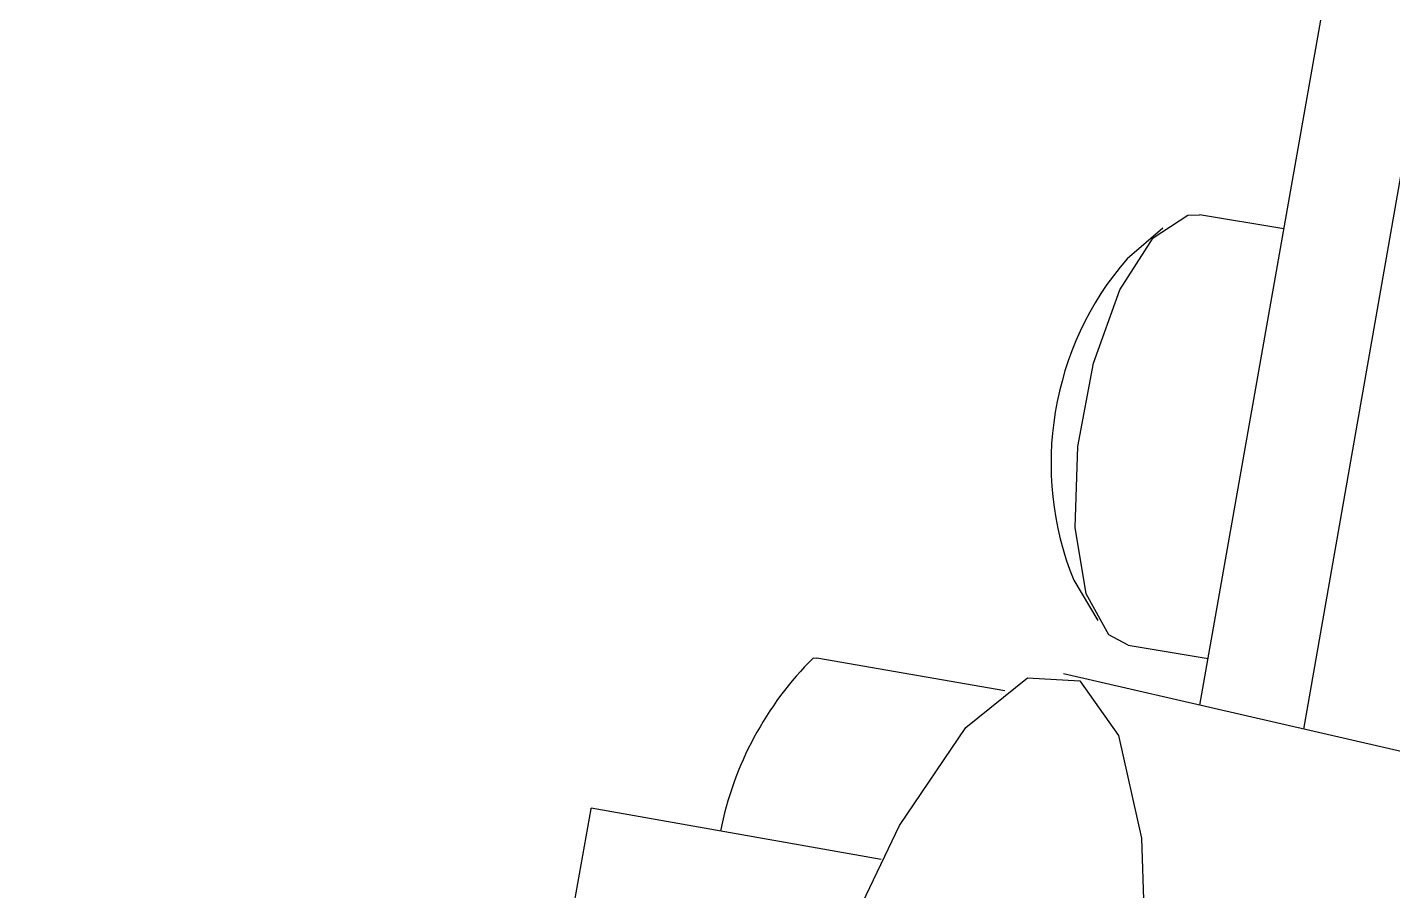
# Model space of a CAD drawing. Header units: millimetres. Extents: x 15 to 2378, y 5 to 1787.
# Drawn here: x 390.117 to 391.995, y 414.385 to 415.573 of the extents above; entities that cross this region are included whole.
import ezdxf

# ---------------------------------------------------------------- set-up
doc = ezdxf.new("R2010")
doc.units = ezdxf.units.MM

msp = doc.modelspace()

# ---------------------------------------------------------------- linework, layer by layer
at = {"color": 7, "linetype": 'Continuous', "lineweight": 25}
for p, q in [((391.7294, 414.6399), (391.9663, 415.9837)), ((392.109, 415.9616), (391.872, 414.6071)), ((391.845, 415.2953), (391.7288, 415.3146)), ((391.6783, 415.2961), (391.6292, 415.2543)), ((391.5559, 414.8119), (391.5889, 414.7564)), ((391.6307, 414.7227), (391.7408, 414.7044)), ((391.1976, 414.7051), (391.2024, 414.7049)), ((391.4609, 414.6598), (391.2024, 414.7049)), ((392.1451, 414.5442), (391.5419, 414.6831)), ((390.827, 414.1294), (390.8919, 414.4975)), ((390.8919, 414.4975), (390.8921, 414.4982)), ((391.291, 414.4279), (390.8921, 414.4982))]:
    msp.add_line(p, q, dxfattribs=at)
at = {"color": 7, "linetype": 'Continuous', "lineweight": 25, "flags": 128}
for points in [[(391.6307, 414.7227), (391.6042, 414.7367), (391.573, 414.7934), (391.558, 414.8844), (391.5616, 414.9958), (391.5832, 415.1106), (391.6194, 415.2115), (391.6649, 415.283), (391.7126, 415.3143), (391.7288, 415.3146)], [(391.1428, 414.0567), (391.2247, 414.283), (391.316, 414.4747), (391.4075, 414.6095), (391.4922, 414.6776), (391.5641, 414.6738), (391.6176, 414.5984), (391.6489, 414.457), (391.6556, 414.2601), (391.6373, 414.0223), (391.5952, 413.7612), (391.559, 413.5983)]]:
    msp.add_lwpolyline(points, dxfattribs=at)
at = {"color": 7, "linetype": 'Continuous', "lineweight": 25}
for centre, radius, start, end in [((391.9554, 414.9729), 0.4308, 139.2287, 201.9516), ((387.6088, 411.5431), 3.7389, 46.6646, 70.3336), ((391.5236, 414.377), 0.4625, 134.8035, 168.7906)]:
    msp.add_arc(centre, radius, start, end, dxfattribs=at)

doc.saveas('drawing.dxf')
